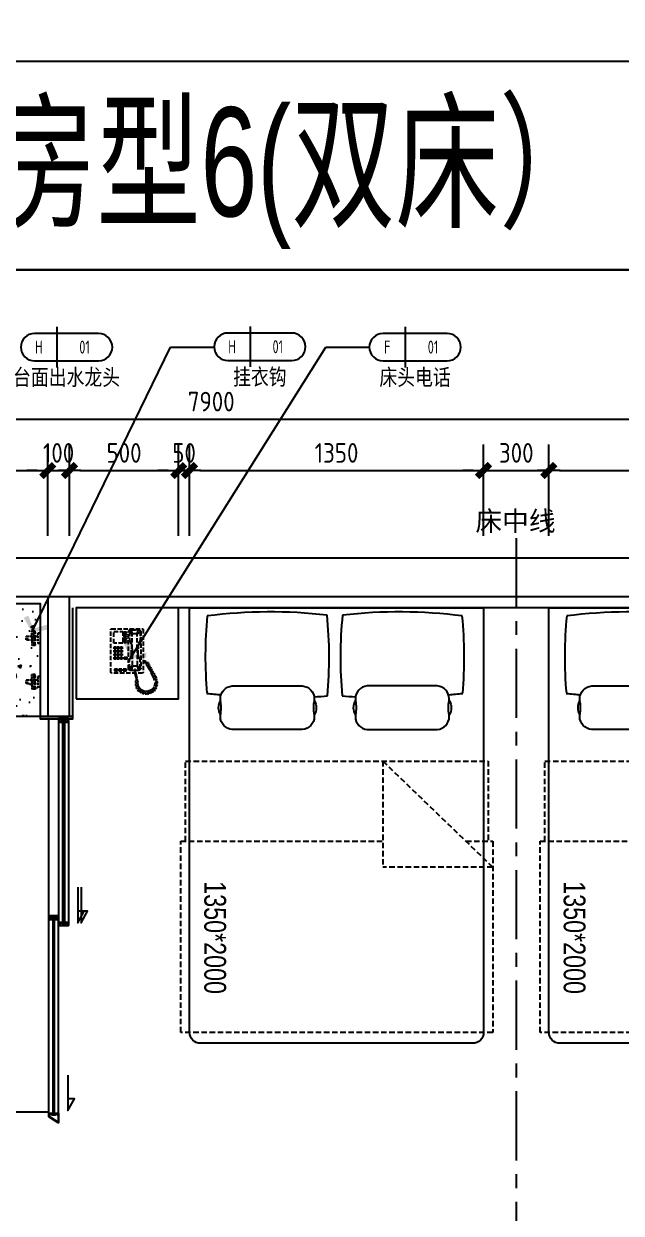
# Model space of a CAD drawing. Extents: x 220391 to 385981, y 332279 to 483868.
# Drawn here: x 237299 to 240042, y 455540 to 461002 of the extents above; entities that cross this region are included whole.
import ezdxf
from ezdxf.enums import TextEntityAlignment as Align

# ---------------------------------------------------------------- set-up
doc = ezdxf.new("R2010")
doc.units = 0
doc.header["$MEASUREMENT"] = 0
for name, pattern in [('CENTER', [50.8, 31.75, -6.35, 6.35, -6.35]), ('DOM-虚线', [0.35, 0.25, -0.1]), ('HIDDEN', [0.375, 0.25, -0.125, 0, 0])]:
    doc.linetypes.add(name, pattern=pattern)
for name, color, linetype in [('.', 252, 'Continuous'), ('0-索引文字', 50, 'Continuous'), ('A-墙体', 4, 'Continuous'), ('A-完成面线', 20, 'Continuous'), ('EL-活动家具(0.2)-DOM', 32, 'Continuous'), ('F-洁具-DOM', 1, 'Continuous'), ('F-活动家私(0.25)-DOM', 51, 'Continuous'), ('SH-文字', 50, 'Continuous')]:
    doc.layers.add(name, color=color, linetype=linetype)
doc.styles.add('DOM-romans.shx', font='dim.shx')
doc.styles.add('MtXpl_', font='')
doc.styles.add('st', font='', dxfattribs={"width": 0.7})
doc.styles.add('家具平面底图$0$st', font='')
doc.styles.get('MtXpl_').set_extended_font_data('YouYuan')
doc.styles.get('st').set_extended_font_data('SimSun')
doc.styles.get('家具平面底图$0$st').set_extended_font_data('YouYuan')
doc.dimstyles.new('DOM_DIM_1 80', dxfattribs={"dimscale": 60, "dimtxt": 1.5, "dimasz": 0.8, "dimexe": 2, "dimexo": 1.5, "dimgap": 0.6, "dimtad": 1, "dimdec": 0, "dimrnd": 5, "dimzin": 12, "dimdsep": 46, "dimtxsty": 'DOM-romans.shx', "dimblk": 'DOM_Dimension_Tick', "dimcen": 0.125, "dimclrd": 44, "dimclre": 44, "dimclrt": 50, "dimadec": 0, "dimazin": 0, "dimtfac": 1, "dimtdec": 0, "dimtix": 1, "dimtmove": 2, "dimatfit": 3, "dimldrblk": 'DOM_Leader_Arrow', "dimfxl": 0, "dimtvp": 1, "dimtolj": 1, "dimtzin": 0, "dimarcsym": 0})

# ---------------------------------------------------------------- blocks, each defined once
blk = doc.blocks.new('ehrhhh')
at = {"color": 0}
blk.add_line((292356.6, 467829.6), (315961.1, 467829.6), dxfattribs=at)
blk.add_lwpolyline([(292356.6, 474869.8), (315961.1, 474869.8), (315961.1, 466871.5), (292356.6, 466871.5)], close=True, dxfattribs=at)
blk = doc.blocks.new('A$C24FB7273')
at = {"color": 8, "linetype": 'HIDDEN', "ltscale": 100}
for p in [(-704.2, -212.5), (-1191.3, -717)]:
    blk.add_line(p, (-1191.3, -212.5), dxfattribs=at)
for points in [[(-1072.6, -594), (-1072.6, -717), (-1950, -717), (-1950, 715.5), (-1072.6, 715.5), (-1072.6, -212.5)], [(-1072.6, 693.8), (-704.2, 693.8), (-704.2, -695.4), (-1072.6, -695.4)], [(-704.2, -212.5), (-1191.3, -717)]]:
    blk.add_lwpolyline(points, dxfattribs=at)
blk.add_lwpolyline([(0, -675), (-1950, -675, -0.414214), (-2000, -625), (-2000, 625, -0.414214), (-1950, 675), (0, 675)], format="xyb", close=True)
at = {"color": 8}
for points in [[(-559, 157.2), (-559, 478.5, -0.392708), (-499.8, 533.5, -0.035252), (-491.5, 532.9, 0.092308), (-426.5, 532.9, -0.035252), (-418.1, 533.5, -0.392708), (-359, 478.5), (-359, 157.2, -0.392708), (-418.1, 102.3, -0.035252), (-426.5, 102.9, 0.092308), (-491.5, 102.9, -0.035252), (-499.8, 102.3, -0.392708), (-559, 157.2, 27.022466)], [(-426.5, 532.9, 0.307692), (-491.5, 532.9, -1.888889)], [(-426.5, 102.9, -0.307692), (-491.5, 102.9, 1.888889)], [(-559, -141.1), (-559, -462.4, 0.392708), (-499.8, -517.3, 0.035252), (-491.5, -516.7, -0.092308), (-426.5, -516.7, 0.035252), (-418.1, -517.3, 0.392708), (-359, -462.4), (-359, -141.1, 0.392708), (-418.1, -86.2, 0.035252), (-426.5, -86.7, -0.092308), (-491.5, -86.7, 0.035252), (-499.8, -86.2, 0.392708), (-559, -141.1, -27.022466)], [(-426.5, -86.7, 0.307692), (-491.5, -86.7, -1.888889)], [(-426.5, -516.7, -0.307692), (-491.5, -516.7, 1.888889)]]:
    blk.add_lwpolyline(points, format="xyb", dxfattribs=at)
for centre, radius, start, end in [((-224.7, -1310.4), 1912.9, 84.391, 95.0469), ((3293.2, 181.1), 3709.4, 173.5905, 174.5939), ((-2294.8, 303.1), 2275.6, 353.4552, 7.3296), ((3293.2, 331.1), 3709.4, 183.5253, 184.4716), ((-229, 1946.7), 1912.9, 264.724, 275.851), ((3293.2, -314.9), 3709.4, 175.5284, 176.4747), ((-229, -1930.5), 1912.9, 84.149, 95.276), ((-2294.8, -287), 2275.6, 352.6704, 6.5448), ((3293.2, -164.9), 3709.4, 185.4061, 186.4095), ((-224.7, 1326.5), 1912.9, 264.9531, 275.609)]:
    blk.add_arc(centre, radius, start, end, dxfattribs=at)
at = {"layer": 'F-活动家私(0.25)-DOM', "color": 8, "style": '家具平面底图$0$st', "width": 0.8}
blk.add_text('1350*2000', height=100, rotation=180, dxfattribs=at).set_placement((-1514.8, 557.2), align=Align.MIDDLE_CENTER)
blk = doc.blocks.new('DOM_Dimension_Tick')
at = {"color": 0, "linetype": 'ByBlock'}
for p, q in [((-1.09, 0), (0, 0)), ((0, 0), (1.09, 0))]:
    blk.add_line(p, q, dxfattribs=at)
at = {"color": 0, "linetype": 'Continuous', "const_width": 0.608}
blk.add_lwpolyline([(-0.61, -0.61), (0.61, 0.61)], dxfattribs=at)
blk = doc.blocks.new('*D735')
at = {"color": 44, "lineweight": -2, "transparency": 16777216}
for p, q in [((236109.1, 458650.8), (236109.1, 459070.8)), ((237409.1, 458650.8), (237409.1, 459070.8)), ((236157.1, 458950.8), (237361.1, 458950.8))]:
    blk.add_line(p, q, dxfattribs=at)
at = {"layer": 'Defpoints', "color": 0, "transparency": 16777216}
for p in [(237409.1, 458950.8), (236109.1, 458370.7), (237409.1, 458370.7)]:
    blk.add_point(p, dxfattribs=at)
at = {"color": 44, "lineweight": -2, "transparency": 16777216, "xscale": 48, "yscale": 48, "zscale": 48, "rotation": 180}
blk.add_blockref('DOM_Dimension_Tick', (236109.1, 458950.8), dxfattribs=at)
at = {"color": 44, "lineweight": -2, "transparency": 16777216, "xscale": 48, "yscale": 48, "zscale": 48}
blk.add_blockref('DOM_Dimension_Tick', (237409.1, 458950.8), dxfattribs=at)
at = {"color": 50, "transparency": 16777216, "insert": (236759.1, 459031.8), "char_height": 90, "attachment_point": 5, "style": 'DOM-romans.shx'}
blk.add_mtext('\\A1;1300', dxfattribs=at)
blk = doc.blocks.new('DOM_Leader_Arrow')
at = {"color": 0, "linetype": 'ByBlock'}
blk.add_line((0, 0), (-1.5, 0), dxfattribs=at)
for points in [[(-1.29, 1), (-0.89, 1.28), (-0.36, 0), (0, 0)], [(-1.29, -1), (-0.89, -1.28), (-0.36, 0), (0, 0)]]:
    blk.add_solid(points, dxfattribs=at)
blk = doc.blocks.new('*D736')
at = {"color": 44, "lineweight": -2, "transparency": 16777216}
for p, q in [((237409.1, 458650.8), (237409.1, 459070.8)), ((237509.1, 458650.8), (237509.1, 459070.8)), ((237361.1, 458950.8), (237313.1, 458950.8)), ((237409.1, 458950.8), (237509.1, 458950.8)), ((237557.1, 458950.8), (237605.1, 458950.8))]:
    blk.add_line(p, q, dxfattribs=at)
at = {"layer": 'Defpoints', "color": 0, "transparency": 16777216}
for p in [(237509.1, 458950.8), (237409.1, 458370.7), (237509.1, 458370.7)]:
    blk.add_point(p, dxfattribs=at)
at = {"color": 44, "lineweight": -2, "transparency": 16777216, "xscale": 48, "yscale": 48, "zscale": 48}
blk.add_blockref('DOM_Dimension_Tick', (237409.1, 458950.8), dxfattribs=at)
at = {"color": 44, "lineweight": -2, "transparency": 16777216, "xscale": 48, "yscale": 48, "zscale": 48, "rotation": 180}
blk.add_blockref('DOM_Dimension_Tick', (237509.1, 458950.8), dxfattribs=at)
at = {"color": 50, "transparency": 16777216, "insert": (237459.1, 459031.8), "char_height": 90, "attachment_point": 5, "style": 'DOM-romans.shx'}
blk.add_mtext('\\A1;100', dxfattribs=at)
blk = doc.blocks.new('*D737')
at = {"color": 44, "lineweight": -2, "transparency": 16777216}
for p, q in [((237509.1, 458650.8), (237509.1, 459070.8)), ((238010.3, 458650.8), (238010.3, 459070.8)), ((237557.1, 458950.8), (237962.3, 458950.8))]:
    blk.add_line(p, q, dxfattribs=at)
at = {"layer": 'Defpoints', "color": 0, "transparency": 16777216}
for p in [(238010.3, 458950.8), (237509.1, 458370.7), (238010.3, 458320.7)]:
    blk.add_point(p, dxfattribs=at)
at = {"color": 44, "lineweight": -2, "transparency": 16777216, "xscale": 48, "yscale": 48, "zscale": 48, "rotation": 180}
blk.add_blockref('DOM_Dimension_Tick', (237509.1, 458950.8), dxfattribs=at)
at = {"color": 44, "lineweight": -2, "transparency": 16777216, "xscale": 48, "yscale": 48, "zscale": 48}
blk.add_blockref('DOM_Dimension_Tick', (238010.3, 458950.8), dxfattribs=at)
at = {"color": 50, "transparency": 16777216, "insert": (237759.7, 459031.8), "char_height": 90, "attachment_point": 5, "style": 'DOM-romans.shx'}
blk.add_mtext('\\A1;500', dxfattribs=at)
blk = doc.blocks.new('*D738')
at = {"color": 44, "lineweight": -2, "transparency": 16777216}
for p, q in [((238060.3, 458650.8), (238060.3, 459070.8)), ((239410.3, 458650.8), (239410.3, 459070.8)), ((238108.3, 458950.8), (239362.3, 458950.8))]:
    blk.add_line(p, q, dxfattribs=at)
at = {"layer": 'Defpoints', "color": 0, "transparency": 16777216}
for p in [(239410.3, 458950.8), (238060.3, 458320.7), (239410.3, 458320.7)]:
    blk.add_point(p, dxfattribs=at)
at = {"color": 44, "lineweight": -2, "transparency": 16777216, "xscale": 48, "yscale": 48, "zscale": 48, "rotation": 180}
blk.add_blockref('DOM_Dimension_Tick', (238060.3, 458950.8), dxfattribs=at)
at = {"color": 44, "lineweight": -2, "transparency": 16777216, "xscale": 48, "yscale": 48, "zscale": 48}
blk.add_blockref('DOM_Dimension_Tick', (239410.3, 458950.8), dxfattribs=at)
at = {"color": 50, "transparency": 16777216, "insert": (238735.3, 459031.8), "char_height": 90, "attachment_point": 5, "style": 'DOM-romans.shx'}
blk.add_mtext('\\A1;1350', dxfattribs=at)
blk = doc.blocks.new('*D739')
at = {"color": 44, "lineweight": -2, "transparency": 16777216}
for p, q in [((239410.3, 458650.8), (239410.3, 459070.8)), ((239710.3, 458650.8), (239710.3, 459070.8)), ((239362.3, 458950.8), (239314.3, 458950.8)), ((239410.3, 458950.8), (239710.3, 458950.8)), ((239758.3, 458950.8), (239806.3, 458950.8))]:
    blk.add_line(p, q, dxfattribs=at)
at = {"layer": 'Defpoints', "color": 0, "transparency": 16777216}
for p in [(239710.3, 458950.8), (239410.3, 458320.7), (239710.3, 458320.7)]:
    blk.add_point(p, dxfattribs=at)
at = {"color": 44, "lineweight": -2, "transparency": 16777216, "xscale": 48, "yscale": 48, "zscale": 48}
blk.add_blockref('DOM_Dimension_Tick', (239410.3, 458950.8), dxfattribs=at)
at = {"color": 44, "lineweight": -2, "transparency": 16777216, "xscale": 48, "yscale": 48, "zscale": 48, "rotation": 180}
blk.add_blockref('DOM_Dimension_Tick', (239710.3, 458950.8), dxfattribs=at)
at = {"color": 50, "transparency": 16777216, "insert": (239560.3, 459031.8), "char_height": 90, "attachment_point": 5, "style": 'DOM-romans.shx'}
blk.add_mtext('\\A1;300', dxfattribs=at)
blk = doc.blocks.new('*D740')
at = {"color": 44, "lineweight": -2, "transparency": 16777216}
for p, q in [((239710.3, 458650.8), (239710.3, 459070.8)), ((241060.3, 458650.8), (241060.3, 459070.8)), ((239758.3, 458950.8), (241012.3, 458950.8))]:
    blk.add_line(p, q, dxfattribs=at)
at = {"layer": 'Defpoints', "color": 0, "transparency": 16777216}
for p in [(241060.3, 458950.8), (239710.3, 458320.7), (241060.3, 458320.7)]:
    blk.add_point(p, dxfattribs=at)
at = {"color": 44, "lineweight": -2, "transparency": 16777216, "xscale": 48, "yscale": 48, "zscale": 48, "rotation": 180}
blk.add_blockref('DOM_Dimension_Tick', (239710.3, 458950.8), dxfattribs=at)
at = {"color": 44, "lineweight": -2, "transparency": 16777216, "xscale": 48, "yscale": 48, "zscale": 48}
blk.add_blockref('DOM_Dimension_Tick', (241060.3, 458950.8), dxfattribs=at)
at = {"color": 50, "transparency": 16777216, "insert": (240385.3, 459031.8), "char_height": 90, "attachment_point": 5, "style": 'DOM-romans.shx'}
blk.add_mtext('\\A1;1350', dxfattribs=at)
blk = doc.blocks.new('fsdggag')
at = {"layer": 'F-活动家私(0.25)-DOM', "color": 8, "linetype": 'DOM-虚线', "ltscale": 80}
for p, q in [((-71.8, 204), (-74.7, 201.1)), ((-74.7, 201.1), (-74.7, 2.9)), ((71.8, 204), (-71.8, 204)), ((-56, 199.7), (-63.2, 192.5)), ((-63.2, 192.5), (-63.2, 20.1)), ((-58.9, 195.4), (-60.3, 189.7)), ((-60.3, 189.7), (-60.3, 150.9)), ((-60.3, 189.7), (-47.4, 176.7)), ((-53.2, 198.3), (-58.9, 195.4)), ((-12.9, 199.7), (-56, 199.7)), ((-18.7, 198.3), (-53.2, 198.3)), ((-46, 179.6), (-53.2, 198.3)), ((-47.4, 176.7), (-46, 179.6)), ((-47.4, 112.1), (-47.4, 176.7)), ((-46, 179.6), (-25.9, 179.6)), ((-25.9, 179.6), (-18.7, 198.3)), ((-24.4, 176.7), (-25.9, 179.6)), ((-11.5, 189.7), (-24.4, 176.7)), ((-24.4, 112.1), (-24.4, 176.7)), ((-18.7, 198.3), (-12.9, 195.4)), ((-7.2, 192.5), (-12.9, 199.7)), ((-12.9, 195.4), (-11.5, 189.7)), ((-11.5, 189.7), (-11.5, 150.9)), ((-7.2, 18.7), (-7.2, 192.5)), ((2.9, 183.9), (2.9, 188.2)), ((2.9, 188.2), (14.4, 188.2)), ((14.4, 183.9), (2.9, 183.9)), ((2.9, 179.6), (14.4, 179.6)), ((2.9, 175.3), (2.9, 179.6)), ((14.4, 175.3), (2.9, 175.3)), ((2.9, 171), (14.4, 171)), ((2.9, 166.7), (2.9, 171)), ((14.4, 166.7), (2.9, 166.7)), ((14.4, 188.2), (14.4, 183.9)), ((14.4, 179.6), (14.4, 175.3)), ((14.4, 171), (14.4, 166.7)), ((18.7, 191.1), (18.7, 137.9)), ((60.3, 191.1), (18.7, 191.1)), ((60.3, 137.9), (60.3, 191.1)), ((74.7, 201.1), (71.8, 204)), ((74.7, 2.9), (74.7, 201.1)), ((-60.3, 150.9), (-57.5, 143.7)), ((-57.5, 143.7), (-53.2, 136.5)), ((-53.2, 136.5), (-51.7, 126.4)), ((-51.7, 126.4), (-51.7, 112.1)), ((-51.7, 84.8), (-51.7, 112.1)), ((-47.4, 112.1), (-47.4, 34.5)), ((-24.4, 112.1), (-24.4, 34.5)), ((-18.7, 136.5), (-20.1, 126.4)), ((-20.1, 126.4), (-20.1, 112.1)), ((-20.1, 84.8), (-20.1, 112.1)), ((-14.4, 143.7), (-18.7, 136.5)), ((-11.5, 150.9), (-14.4, 143.7)), ((2.9, 162.4), (14.4, 162.4)), ((2.9, 158), (2.9, 162.4)), ((14.4, 158), (2.9, 158)), ((2.9, 153.7), (14.4, 153.7)), ((2.9, 149.4), (2.9, 153.7)), ((14.4, 149.4), (2.9, 149.4)), ((2.9, 145.1), (14.4, 145.1)), ((2.9, 140.8), (2.9, 145.1)), ((14.4, 140.8), (2.9, 140.8)), ((14.4, 162.4), (14.4, 158)), ((14.4, 153.7), (14.4, 149.4)), ((14.4, 145.1), (14.4, 140.8)), ((18.7, 137.9), (60.3, 137.9)), ((21.6, 120.7), (21.6, 112.1)), ((30.2, 120.7), (21.6, 120.7)), ((21.6, 112.1), (30.2, 112.1)), ((30.2, 112.1), (30.2, 120.7)), ((44.5, 120.7), (35.9, 120.7)), ((35.9, 120.7), (35.9, 112.1)), ((35.9, 112.1), (44.5, 112.1)), ((44.5, 112.1), (44.5, 120.7)), ((58.9, 120.7), (50.3, 120.7)), ((50.3, 120.7), (50.3, 112.1)), ((50.3, 112.1), (58.9, 112.1)), ((58.9, 112.1), (58.9, 120.7)), ((-86.1, 53.1), (-82.7, 55.2)), ((-82.7, 55.2), (-74.7, 56)), ((-60.3, 60.3), (-57.5, 67.5)), ((-60.3, 21.6), (-60.3, 60.3)), ((-57.5, 67.5), (-53.2, 74.7)), ((-53.2, 74.7), (-51.7, 84.8)), ((-18.7, 74.7), (-20.1, 84.8)), ((-14.4, 67.5), (-18.7, 74.7)), ((-11.5, 60.3), (-14.4, 67.5)), ((-11.5, 21.6), (-11.5, 60.3)), ((12.9, 73.3), (1.4, 73.3)), ((1.4, 73.3), (1.4, 64.7)), ((1.4, 64.7), (12.9, 64.7)), ((12.9, 64.7), (12.9, 73.3)), ((30.2, 104.9), (21.6, 104.9)), ((21.6, 104.9), (21.6, 96.3)), ((21.6, 96.3), (30.2, 96.3)), ((21.6, 89.1), (21.6, 80.5)), ((30.2, 89.1), (21.6, 89.1)), ((21.6, 80.5), (30.2, 80.5)), ((30.2, 73.3), (21.6, 73.3)), ((21.6, 73.3), (21.6, 64.7)), ((21.6, 64.7), (30.2, 64.7)), ((30.2, 96.3), (30.2, 104.9)), ((30.2, 80.5), (30.2, 89.1)), ((30.2, 64.7), (30.2, 73.3)), ((44.5, 104.9), (35.9, 104.9)), ((35.9, 104.9), (35.9, 96.3)), ((35.9, 96.3), (44.5, 96.3)), ((44.5, 89.1), (35.9, 89.1)), ((35.9, 89.1), (35.9, 80.5)), ((35.9, 80.5), (44.5, 80.5)), ((44.5, 73.3), (35.9, 73.3)), ((35.9, 73.3), (35.9, 64.7)), ((35.9, 64.7), (44.5, 64.7)), ((44.5, 96.3), (44.5, 104.9)), ((44.5, 80.5), (44.5, 89.1)), ((44.5, 64.7), (44.5, 73.3)), ((58.9, 104.9), (50.3, 104.9)), ((50.3, 104.9), (50.3, 96.3)), ((50.3, 96.3), (58.9, 96.3)), ((58.9, 89.1), (50.3, 89.1)), ((50.3, 89.1), (50.3, 80.5)), ((50.3, 80.5), (58.9, 80.5)), ((58.9, 73.3), (50.3, 73.3)), ((50.3, 73.3), (50.3, 64.7)), ((50.3, 64.7), (58.9, 64.7)), ((58.9, 96.3), (58.9, 104.9)), ((58.9, 80.5), (58.9, 89.1)), ((58.9, 64.7), (58.9, 73.3)), ((-121.6, 3.4), (-118.4, 9.5)), ((-117.3, -4.5), (-121.6, 3.4)), ((-110, 1.7), (-119.3, -15.2)), ((-118.4, 9.5), (-110.6, 6.9)), ((-115.8, 13.6), (-112.9, 20)), ((-110.6, 6.9), (-115.8, 13.6)), ((-112.9, 20), (-105, 16.5)), ((-111.2, 23.2), (-108.8, 27.8)), ((-105, 16.5), (-111.2, 23.2)), ((-108.8, 4.6), (-110.9, 4)), ((-110.9, 4), (-110, 1.7)), ((-108.8, 27.8), (-100.4, 25.2)), ((-102.7, 16.5), (-108.8, 4.6)), ((-105, 33.7), (-102.7, 38)), ((-100.4, 25.2), (-105, 33.7)), ((-102.7, 38), (-95.2, 35.7)), ((-93.4, 32.2), (-102.7, 16.5)), ((-99.8, 43.3), (-98.7, 46.5)), ((-95.2, 35.7), (-99.8, 43.3)), ((-98.7, 46.5), (-95.5, 47.3)), ((-95.5, 47.3), (-90.2, 47.6)), ((-88.2, 40.9), (-93.4, 32.2)), ((-88.8, 43.8), (-91.7, 43.8)), ((-91.7, 43.8), (-88.2, 40.9)), ((-90.2, 47.6), (-86.1, 53.1)), ((-87, 45.6), (-88.8, 43.8)), ((-83.2, 48.2), (-87, 45.6)), ((-80, 50.5), (-83.2, 48.2)), ((-74.7, 51.7), (-80, 50.5)), ((-74.7, 2.9), (-71.8, 0)), ((-71.8, 0), (71.8, 0)), ((-63.2, 20.1), (-56, 11.5)), ((-60.3, 21.6), (-47.4, 34.5)), ((-58.9, 15.8), (-60.3, 21.6)), ((-53.2, 12.9), (-58.9, 15.8)), ((-56, 11.5), (-39.2, 11.5)), ((-46, 31.6), (-53.2, 12.9)), ((-39.1, 12.9), (-53.2, 12.9)), ((-47.4, 34.5), (-46, 31.6)), ((-46, 31.6), (-25.9, 31.6)), ((-41.7, -3.6), (-39.6, 5.7)), ((-39.6, 5.7), (-38.8, 17.2)), ((-38.8, 17.2), (-34.5, 17.2)), ((-34.7, 4.9), (-38.2, -9.7)), ((-34.5, 17.2), (-34.7, 4.9)), ((-18.7, 12.9), (-34.6, 12.9)), ((-34.6, 11.5), (-14.4, 11.5)), ((-24.4, 34.5), (-25.9, 31.6)), ((-25.9, 31.6), (-18.7, 12.9)), ((-11.5, 21.6), (-24.4, 34.5)), ((-18.7, 12.9), (-12.9, 15.8)), ((-14.4, 11.5), (-7.2, 18.7)), ((-12.9, 15.8), (-11.5, 21.6)), ((2.9, 18.7), (17.2, 18.7)), ((2.9, 10.1), (2.9, 18.7)), ((17.2, 10.1), (2.9, 10.1)), ((17.2, 18.7), (17.2, 10.1)), ((23, 10.1), (23, 18.7)), ((23, 18.7), (37.4, 18.7)), ((37.4, 10.1), (23, 10.1)), ((37.4, 18.7), (37.4, 10.1)), ((43.1, 10.1), (43.1, 18.7)), ((43.1, 18.7), (57.5, 18.7)), ((57.5, 10.1), (43.1, 10.1)), ((57.5, 18.7), (57.5, 10.1)), ((71.8, 0), (74.7, 2.9)), ((-140.8, -45.8), (-139.4, -38.5)), ((-131.8, -48.4), (-140.8, -45.8)), ((-139.4, -38.5), (-131.5, -38.5)), ((-139.4, -52.8), (-131.8, -48.4)), ((-138.2, -58.6), (-139.4, -52.8)), ((-137.6, -32.7), (-135.6, -26)), ((-131.5, -38.5), (-137.6, -32.7)), ((-135.6, -26), (-126.3, -26.3)), ((-134.7, -23.1), (-132.1, -14.4)), ((-126.3, -26.3), (-134.7, -23.1)), ((-132.1, -14.4), (-123.4, -15.2)), ((-119.3, -15.2), (-128.9, -42.6)), ((-128.9, -42.6), (-124.8, -64.4)), ((-128.6, -6.8), (-125.4, -2.1)), ((-123.4, -15.2), (-128.6, -6.8)), ((-125.4, -2.1), (-117.3, -4.5)), ((-51.3, -60.6), (-49.8, -42.3)), ((-51, -35.6), (-45.7, -31.8)), ((-49.8, -42.3), (-51, -35.6)), ((-38.5, -42.9), (-46.9, -44.3)), ((-46.9, -44.3), (-38.8, -49.3)), ((-46, -24.2), (-45.2, -17.3)), ((-45.7, -31.8), (-46, -24.2)), ((-45.2, -17.3), (-41.7, -3.6)), ((-41.4, -30.9), (-42.2, -32.7)), ((-42.2, -32.7), (-39, -35.9)), ((-38.2, -9.7), (-41.7, -23.4)), ((-41.7, -23.4), (-41.4, -30.9)), ((-38.8, -49.3), (-39.3, -57.1)), ((-39, -35.9), (-38.5, -42.9)), ((-129.2, -58.3), (-138.2, -58.6)), ((-136.2, -66.1), (-129.2, -58.3)), ((-133.8, -72), (-136.2, -66.1)), ((-125.4, -69.3), (-133.8, -72)), ((-129.5, -77.2), (-125.4, -69.3)), ((-125.7, -80.7), (-129.5, -77.2)), ((-117.6, -77.2), (-125.7, -80.7)), ((-124.8, -64.4), (-112, -76.9)), ((-121, -85.1), (-117.6, -77.2)), ((-116.4, -89.1), (-121, -85.1)), ((-110.3, -81.6), (-116.4, -89.1)), ((-112, -76.9), (-95.2, -84.2)), ((-111.2, -90.3), (-110.3, -81.6)), ((-106.5, -92.6), (-111.2, -90.3)), ((-99.8, -86.8), (-106.5, -92.6)), ((-99.5, -94.7), (-99.8, -86.8)), ((-94, -96.1), (-99.5, -94.7)), ((-95.2, -84.2), (-77.7, -82.7)), ((-90.8, -86.8), (-94, -96.1)), ((-88.8, -95.2), (-90.8, -86.8)), ((-83.8, -94.7), (-88.8, -95.2)), ((-80.3, -86.8), (-83.8, -94.7)), ((-76.6, -94.7), (-80.3, -86.8)), ((-77.7, -82.7), (-62.3, -74.6)), ((-70.4, -92.9), (-76.6, -94.7)), ((-64.3, -89.1), (-71.3, -83.3)), ((-71.3, -83.3), (-70.4, -92.9)), ((-58.8, -85.6), (-64.3, -89.1)), ((-62.3, -74.6), (-51.3, -60.6)), ((-53.3, -82.7), (-60, -77.8)), ((-60, -77.8), (-58.8, -85.6)), ((-48.9, -77.5), (-53.3, -82.7)), ((-44.3, -71.1), (-53, -69.3)), ((-53, -69.3), (-48.9, -77.5)), ((-39.3, -57.1), (-48.6, -58)), ((-48.6, -58), (-40.5, -64.4)), ((-40.5, -64.4), (-44.3, -71.1))]:
    blk.add_line(p, q, dxfattribs=at)
blk = doc.blocks.new('*D743')
at = {"color": 44, "lineweight": -2, "transparency": 16777216}
for p, q in [((234209.9, 458886.4), (234209.9, 459306.4)), ((242109.9, 458886.4), (242109.9, 459306.4)), ((234257.9, 459186.4), (242061.9, 459186.4))]:
    blk.add_line(p, q, dxfattribs=at)
at = {"layer": 'Defpoints', "color": 0, "transparency": 16777216}
for p in [(242109.9, 459186.4), (242109.9, 458725.8), (234209.9, 458689.2)]:
    blk.add_point(p, dxfattribs=at)
at = {"color": 44, "lineweight": -2, "transparency": 16777216, "xscale": 48, "yscale": 48, "zscale": 48, "rotation": 180}
blk.add_blockref('DOM_Dimension_Tick', (234209.9, 459186.4), dxfattribs=at)
at = {"color": 44, "lineweight": -2, "transparency": 16777216, "xscale": 48, "yscale": 48, "zscale": 48}
blk.add_blockref('DOM_Dimension_Tick', (242109.9, 459186.4), dxfattribs=at)
at = {"color": 50, "transparency": 16777216, "insert": (238159.9, 459267.4), "char_height": 90, "attachment_point": 5, "style": 'DOM-romans.shx'}
blk.add_mtext('\\A1;7900', dxfattribs=at)
blk = doc.blocks.new('*D787')
at = {"color": 44, "lineweight": -2, "transparency": 16777216}
for p, q in [((238010.3, 458650.8), (238010.3, 459070.8)), ((238060.3, 458650.8), (238060.3, 459070.8)), ((237962.3, 458950.8), (237914.3, 458950.8)), ((238060.3, 458950.8), (238010.3, 458950.8)), ((238108.3, 458950.8), (238156.3, 458950.8))]:
    blk.add_line(p, q, dxfattribs=at)
at = {"layer": 'Defpoints', "color": 0, "transparency": 16777216}
for p in [(238010.3, 458950.8), (238010.3, 458209.3), (238060.3, 458209.3)]:
    blk.add_point(p, dxfattribs=at)
at = {"color": 44, "lineweight": -2, "transparency": 16777216, "xscale": 48, "yscale": 48, "zscale": 48}
blk.add_blockref('DOM_Dimension_Tick', (238010.3, 458950.8), dxfattribs=at)
at = {"color": 44, "lineweight": -2, "transparency": 16777216, "xscale": 48, "yscale": 48, "zscale": 48, "rotation": 180}
blk.add_blockref('DOM_Dimension_Tick', (238060.3, 458950.8), dxfattribs=at)
at = {"color": 50, "transparency": 16777216, "insert": (238035.3, 459031.8), "char_height": 90, "attachment_point": 5, "style": 'DOM-romans.shx'}
blk.add_mtext('\\A1;50', dxfattribs=at)
blk = doc.blocks.new('A$C1bf42d26')
at = {"color": 1}
for p, q in [((-925.1, 37.3), (-925.1, 44.5)), ((-925.1, 0.5), (-925.1, 37.3)), ((-924.6, 45), (-909.6, 45)), ((-909.6, 0), (-924.6, 0)), ((-918.1, 43), (-923.1, 43)), ((-923.1, 43), (-923.1, 2)), ((-923.1, 2), (-918.1, 2)), ((-918.3, 16.6), (-918.3, 28.4)), ((-918.1, 40.5), (-918.1, 43)), ((-918.1, 2), (-918.1, 4.5)), ((-916, 40.2), (-917.8, 40.2)), ((-917.8, 4.8), (-916, 4.8)), ((-911.1, 43), (-916.9, 43)), ((-916.9, 43), (-916.9, 41.4)), ((-916.9, 41.4), (-916, 41.4)), ((-916, 3.6), (-916.9, 3.6)), ((-916.9, 3.6), (-916.9, 2)), ((-916.9, 2), (-911.1, 2)), ((-916.8, 29.9), (-911.1, 29.9)), ((-911.1, 15.1), (-916.8, 15.1)), ((-916.5, 27.8), (-916.5, 17.2)), ((-909.9, 28.1), (-916.2, 28.1)), ((-916.2, 16.9), (-909.9, 16.9)), ((-912, 41.4), (-911.1, 41.4)), ((-911.1, 40.2), (-912, 40.2)), ((-912, 4.8), (-911.1, 4.8)), ((-911.1, 3.6), (-912, 3.6)), ((-911.1, 41.4), (-911.1, 43)), ((-911.1, 29.9), (-911.1, 40.2)), ((-911.1, 4.8), (-911.1, 15.1)), ((-911.1, 2), (-911.1, 3.6)), ((-909.9, 27.5), (-909.9, 28.1)), ((-909.9, 16.9), (-909.9, 17.5)), ((-909.1, 44.5), (-909.1, 27.5)), ((-909.1, 17.5), (-909.1, 0.5)), ((-19.2, 44), (-19.2, 27.5)), ((-19.2, 17.5), (-19.2, 1)), ((-18.4, 27.5), (-18.4, 28.1)), ((-18.4, 28.1), (-12.1, 28.1)), ((-18.4, 16.9), (-18.4, 17.5)), ((-12.1, 16.9), (-18.4, 16.9)), ((-3.7, 45), (-18.2, 45)), ((-18.2, 0), (24, 0)), ((-17.2, 41.4), (-17.2, 43)), ((-17.2, 43), (-11.4, 43)), ((-16.3, 41.4), (-17.2, 41.4)), ((-17.2, 29.9), (-17.2, 40.2)), ((-17.2, 40.2), (-16.3, 40.2)), ((-11.5, 29.9), (-17.2, 29.9)), ((-17.2, 4.8), (-17.2, 15.1)), ((-17.2, 15.1), (-11.5, 15.1)), ((-16.3, 4.8), (-17.2, 4.8)), ((-17.2, 2), (-17.2, 3.6)), ((-17.2, 3.6), (-16.3, 3.6)), ((-11.4, 2), (-17.2, 2)), ((-11.4, 41.4), (-12.3, 41.4)), ((-12.3, 40.2), (-10.5, 40.2)), ((-10.5, 4.8), (-12.3, 4.8)), ((-12.3, 3.6), (-11.4, 3.6)), ((-11.8, 27.8), (-11.8, 17.2)), ((-11.4, 43), (-11.4, 41.4)), ((-11.4, 3.6), (-11.4, 2)), ((-10.2, 40.5), (-10.2, 43)), ((-10.2, 43), (-4.3, 43)), ((-10.2, 2), (-10.2, 4.5)), ((-10.2, 2), (22.2, 2)), ((-10, 16.6), (-10, 28.4)), ((22.2, 2), (-4.3, 43)), ((24.8, 1.5), (-2.9, 44.5))]:
    blk.add_line(p, q, dxfattribs=at)
at = {"color": 8}
for p, q in [((-9.4, 45), (-917.1, 45)), ((-11.2, 0), (-917.1, 0))]:
    blk.add_line(p, q, dxfattribs=at)
at = {"color": 3}
for p, q in [((-913.1, 26.5), (-914.1, 25.5)), ((-914.1, 25.5), (-914.1, 19.5)), ((-914.1, 19.5), (-913.1, 18.5)), ((-913.1, 26.5), (-15.2, 26.5)), ((-15.2, 18.5), (-913.1, 18.5)), ((-15.2, 26.5), (-14.2, 25.5)), ((-14.2, 19.5), (-15.2, 18.5)), ((-14.2, 25.5), (-14.2, 19.5))]:
    blk.add_line(p, q, dxfattribs=at)
at = {"color": 8}
for points in [[(-912.7, 18.1), (-913, 19.4, -0.464371), (-912.9, 19.5), (-912.6, 19.5, -0.365774), (-912.5, 19.4), (-912.2, 18.1), (-910.8, 18.2), (-911, 19.4, -0.464371), (-910.9, 19.5), (-910.6, 19.5, -0.365774), (-910.5, 19.4), (-910.3, 18.2), (-909, 18.3, -0.414214), (-908.8, 18.1), (-908.7, 17.6, -0.414214), (-908.9, 17.4), (-916.3, 17.1, -0.429682), (-916.5, 17.2), (-916.5, 27.8, -0.429682), (-916.3, 27.9), (-908.9, 27.6, -0.414214), (-908.7, 27.4), (-908.8, 26.9, -0.414214), (-909, 26.7), (-910.3, 26.8), (-910.5, 25.6, -0.365774), (-910.6, 25.5), (-910.9, 25.5, -0.464371), (-911, 25.6), (-910.8, 26.8), (-912.2, 26.9), (-912.5, 25.6, -0.365774), (-912.6, 25.5), (-912.9, 25.5, -0.464371), (-913, 25.6), (-912.7, 26.9), (-915.3, 27, 0.429721), (-915.5, 26.8), (-915.5, 18.2, 0.429721), (-915.3, 18)], [(-15.6, 18.1), (-15.4, 19.4, 0.464371), (-15.5, 19.5), (-15.8, 19.5, 0.365774), (-15.9, 19.4), (-16.2, 18.1), (-17.5, 18.2), (-17.3, 19.4, 0.464371), (-17.4, 19.5), (-17.7, 19.5, 0.365774), (-17.8, 19.4), (-18, 18.2), (-19.3, 18.3, 0.414214), (-19.6, 18.1), (-19.6, 17.6, 0.414214), (-19.4, 17.4), (-12, 17.1, 0.429682), (-11.8, 17.2), (-11.8, 27.8, 0.429682), (-12, 27.9), (-19.4, 27.6, 0.414214), (-19.6, 27.4), (-19.6, 26.9, 0.414214), (-19.3, 26.7), (-18, 26.8), (-17.8, 25.6, 0.365774), (-17.7, 25.5), (-17.4, 25.5, 0.464371), (-17.3, 25.6), (-17.5, 26.8), (-16.2, 26.9), (-15.9, 25.6, 0.365774), (-15.8, 25.5), (-15.5, 25.5, 0.464371), (-15.4, 25.6), (-15.6, 26.9), (-13, 27, -0.429721), (-12.8, 26.8), (-12.8, 18.2, -0.429721), (-13, 18)]]:
    blk.add_lwpolyline(points, format="xyb", close=True, dxfattribs=at)
at = {"color": 1}
for centre, radius, start, end in [((-924.6, 44.5), 0.5, 90, 180), ((-924.6, 0.5), 0.5, 180, 270), ((-916.8, 28.4), 1.5, 90, 180), ((-916.8, 16.6), 1.5, 180, 270), ((-917.8, 40.5), 0.3, 180, 270), ((-917.8, 4.5), 0.3, 90, 180), ((-916.2, 27.8), 0.3, 90, 180), ((-916.2, 17.2), 0.3, 180, 270), ((-916, 40.8), 0.6, 270, 90), ((-916, 4.2), 0.6, 270, 90), ((-912, 40.8), 0.6, 90, 270), ((-912, 4.2), 0.6, 90, 270), ((-909.5, 27.5), 0.4, 180, 270), ((-909.5, 17.5), 0.4, 90, 180), ((-909.6, 44.5), 0.5, 0, 90), ((-909.6, 0.5), 0.5, 270, 0), ((-909.5, 27.5), 0.4, 270, 360), ((-909.5, 17.5), 0.4, 0, 90), ((-18.2, 44), 1, 90, 180), ((-18.8, 27.5), 0.4, 180, 270), ((-18.8, 17.5), 0.4, 90, 180), ((-18.2, 1), 1, 180, 270), ((-18.8, 27.5), 0.4, 270, 360), ((-18.8, 17.5), 0.4, 0, 90), ((-16.3, 40.8), 0.6, 270, 90), ((-16.3, 4.2), 0.6, 270, 90), ((-12.3, 40.8), 0.6, 90, 270), ((-12.3, 4.2), 0.6, 90, 270), ((-12.1, 27.8), 0.3, 0, 90), ((-12.1, 17.2), 0.3, 270, 360), ((-11.5, 28.4), 1.5, 0, 90), ((-11.5, 16.6), 1.5, 270, 0), ((-10.5, 40.5), 0.3, 270, 0), ((-10.5, 4.5), 0.3, 0, 90), ((-3.7, 44), 1, 32.7995, 90), ((24, 1), 1, 270, 32.7995)]:
    blk.add_arc(centre, radius, start, end, dxfattribs=at)
blk = doc.blocks.new('ehrehrhssge')
at = {"color": 1}
for p, q in [((-59377.8, -2013.1), (-59377.8, -2028.1)), ((-59370.1, -2012.6), (-59377.3, -2012.6)), ((-59375.8, -2019.6), (-59375.8, -2014.6)), ((-59375.8, -2014.6), (-59334.8, -2014.6)), ((-59373.3, -2019.6), (-59375.8, -2019.6)), ((-59375.8, -2026.6), (-59375.8, -2020.8)), ((-59375.8, -2020.8), (-59374.2, -2020.8)), ((-59374.2, -2020.8), (-59374.2, -2021.7)), ((-59373, -2021.7), (-59373, -2019.9)), ((-59333.3, -2012.6), (-59370.1, -2012.6)), ((-59362.7, -2020.9), (-59362.7, -2026.6)), ((-59349.4, -2019.4), (-59361.2, -2019.4)), ((-59347.9, -2026.6), (-59347.9, -2020.9)), ((-59337.7, -2019.9), (-59337.7, -2021.7)), ((-59334.8, -2019.6), (-59337.4, -2019.6)), ((-59336.5, -2021.7), (-59336.5, -2020.8)), ((-59336.5, -2020.8), (-59334.8, -2020.8)), ((-59334.8, -2014.6), (-59334.8, -2019.6)), ((-59334.8, -2020.8), (-59334.8, -2026.6)), ((-59332.8, -2028.1), (-59332.8, -2013.1)), ((-59377.3, -2028.6), (-59360.3, -2028.6)), ((-59374.2, -2026.6), (-59375.8, -2026.6)), ((-59374.2, -2025.7), (-59374.2, -2026.6)), ((-59373, -2026.6), (-59373, -2025.7)), ((-59362.7, -2026.6), (-59373, -2026.6)), ((-59360.9, -2027.8), (-59360.9, -2021.5)), ((-59360.3, -2027.8), (-59360.9, -2027.8)), ((-59360.6, -2021.2), (-59350, -2021.2)), ((-59349.7, -2027.8), (-59350.3, -2027.8)), ((-59350.3, -2028.6), (-59333.3, -2028.6)), ((-59349.7, -2021.5), (-59349.7, -2027.8)), ((-59337.7, -2026.6), (-59347.9, -2026.6)), ((-59337.7, -2025.7), (-59337.7, -2026.6)), ((-59336.5, -2026.6), (-59336.5, -2025.7)), ((-59334.8, -2026.6), (-59336.5, -2026.6)), ((-59377.8, -2962.1), (-59377.8, -2947.1)), ((-59377.3, -2946.6), (-59360.3, -2946.6)), ((-59374.2, -2948.6), (-59375.8, -2948.6)), ((-59375.8, -2948.6), (-59375.8, -2954.4)), ((-59374.2, -2949.5), (-59374.2, -2948.6)), ((-59362.7, -2948.6), (-59373, -2948.6)), ((-59373, -2948.6), (-59373, -2949.5)), ((-59362.7, -2954.3), (-59362.7, -2948.6)), ((-59360.3, -2947.4), (-59360.9, -2947.4)), ((-59360.9, -2947.4), (-59360.9, -2953.7)), ((-59350.3, -2946.6), (-59333.3, -2946.6)), ((-59349.7, -2947.4), (-59350.3, -2947.4)), ((-59349.7, -2953.7), (-59349.7, -2947.4)), ((-59337.7, -2948.6), (-59347.9, -2948.6)), ((-59347.9, -2948.6), (-59347.9, -2954.3)), ((-59337.7, -2949.5), (-59337.7, -2948.6)), ((-59334.8, -2948.6), (-59336.5, -2948.6)), ((-59336.5, -2948.6), (-59336.5, -2949.5)), ((-59334.8, -2954.4), (-59334.8, -2948.6)), ((-59332.8, -2947.1), (-59332.8, -2962.1)), ((-59370.1, -2962.6), (-59377.3, -2962.6)), ((-59375.8, -2954.4), (-59374.2, -2954.4)), ((-59373.3, -2955.6), (-59375.8, -2955.6)), ((-59375.8, -2955.6), (-59375.8, -2960.6)), ((-59375.8, -2960.6), (-59334.8, -2960.6)), ((-59374.2, -2954.4), (-59374.2, -2953.5)), ((-59373, -2953.5), (-59373, -2955.3)), ((-59333.3, -2962.6), (-59370.1, -2962.6)), ((-59349.4, -2955.8), (-59361.2, -2955.8)), ((-59360.6, -2954), (-59350, -2954)), ((-59337.7, -2955.3), (-59337.7, -2953.5)), ((-59334.8, -2955.6), (-59337.4, -2955.6)), ((-59336.5, -2953.5), (-59336.5, -2954.4)), ((-59336.5, -2954.4), (-59334.8, -2954.4)), ((-59334.8, -2960.6), (-59334.8, -2955.6))]:
    blk.add_line(p, q, dxfattribs=at)
at = {"color": 8}
for p, q in [((-59377.8, -2018.8), (-59377.8, -2954.6)), ((-59332.8, -2020.6), (-59332.8, -2954.6))]:
    blk.add_line(p, q, dxfattribs=at)
at = {"color": 3}
for p, q in [((-59359.3, -2024.6), (-59358.3, -2023.6)), ((-59359.3, -2950.6), (-59359.3, -2024.6)), ((-59358.3, -2023.6), (-59352.3, -2023.6)), ((-59352.3, -2023.6), (-59351.3, -2024.6)), ((-59351.3, -2024.6), (-59351.3, -2950.6)), ((-59359.3, -2950.6), (-59358.3, -2951.6)), ((-59358.3, -2951.6), (-59352.3, -2951.6)), ((-59352.3, -2951.6), (-59351.3, -2950.6))]:
    blk.add_line(p, q, dxfattribs=at)
at = {"color": 8}
for points in [[(-59350.9, -2025.1), (-59352.2, -2024.8, 0.464371), (-59352.3, -2024.9), (-59352.3, -2025.2, 0.365774), (-59352.3, -2025.3), (-59351, -2025.6), (-59351, -2027), (-59352.2, -2026.7, 0.464371), (-59352.3, -2026.8), (-59352.3, -2027.1, 0.365774), (-59352.3, -2027.2), (-59351.1, -2027.5), (-59351.1, -2028.8, 0.414214), (-59350.9, -2029), (-59350.5, -2029, 0.414214), (-59350.3, -2028.8), (-59349.9, -2021.4, 0.429682), (-59350.1, -2021.2), (-59360.6, -2021.2, 0.429682), (-59360.8, -2021.4), (-59360.4, -2028.8, 0.414214), (-59360.2, -2029), (-59359.7, -2029, 0.414214), (-59359.5, -2028.8), (-59359.6, -2027.5), (-59358.4, -2027.2, 0.365774), (-59358.3, -2027.1), (-59358.3, -2026.8, 0.464371), (-59358.5, -2026.7), (-59359.6, -2027), (-59359.7, -2025.6), (-59358.4, -2025.3, 0.365774), (-59358.3, -2025.2), (-59358.3, -2024.9, 0.464371), (-59358.5, -2024.8), (-59359.7, -2025.1), (-59359.9, -2022.4, -0.429721), (-59359.7, -2022.2), (-59351, -2022.2, -0.429721), (-59350.8, -2022.4)], [(-59350.9, -2950.1), (-59352.2, -2950.4, -0.464371), (-59352.3, -2950.3), (-59352.3, -2950, -0.365774), (-59352.3, -2949.9), (-59351, -2949.6), (-59351, -2948.2), (-59352.2, -2948.5, -0.464371), (-59352.3, -2948.4), (-59352.3, -2948.1, -0.365774), (-59352.3, -2948), (-59351.1, -2947.7), (-59351.1, -2946.4, -0.414214), (-59350.9, -2946.2), (-59350.5, -2946.2, -0.414214), (-59350.3, -2946.4), (-59349.9, -2953.8, -0.429682), (-59350.1, -2954), (-59360.6, -2954, -0.429682), (-59360.8, -2953.8), (-59360.4, -2946.4, -0.414214), (-59360.2, -2946.2), (-59359.7, -2946.2, -0.414214), (-59359.5, -2946.4), (-59359.6, -2947.7), (-59358.4, -2948, -0.365774), (-59358.3, -2948.1), (-59358.3, -2948.4, -0.464371), (-59358.5, -2948.5), (-59359.6, -2948.2), (-59359.7, -2949.6), (-59358.4, -2949.9, -0.365774), (-59358.3, -2950), (-59358.3, -2950.3, -0.464371), (-59358.5, -2950.4), (-59359.7, -2950.1), (-59359.9, -2952.8, 0.429721), (-59359.7, -2953), (-59351, -2953, 0.429721), (-59350.8, -2952.8)]]:
    blk.add_lwpolyline(points, format="xyb", close=True, dxfattribs=at)
at = {"color": 1}
for centre, radius, start, end in [((-59377.3, -2013.1), 0.5, 90, 180), ((-59373.3, -2019.9), 0.3, 360, 90), ((-59361.2, -2020.9), 1.5, 90, 180), ((-59349.4, -2020.9), 1.5, 0, 90), ((-59337.4, -2019.9), 0.3, 90, 180), ((-59333.3, -2013.1), 0.5, 360, 90), ((-59377.3, -2028.1), 0.5, 180, 270), ((-59373.6, -2021.7), 0.6, 180, 0), ((-59373.6, -2025.7), 0.6, 0, 180), ((-59360.6, -2021.5), 0.3, 90, 180), ((-59360.3, -2028.2), 0.4, 360, 90), ((-59360.3, -2028.2), 0.4, 270, 0), ((-59350.3, -2028.2), 0.4, 90, 180), ((-59350.3, -2028.2), 0.4, 180, 270), ((-59350, -2021.5), 0.3, 0, 90), ((-59337.1, -2021.7), 0.6, 180, 0), ((-59337.1, -2025.7), 0.6, 0, 180), ((-59333.3, -2028.1), 0.5, 270, 0), ((-59377.3, -2947.1), 0.5, 90, 180), ((-59373.6, -2949.5), 0.6, 180, 0), ((-59360.3, -2947), 0.4, 360, 90), ((-59360.3, -2947), 0.4, 270, 0), ((-59350.3, -2947), 0.4, 90, 180), ((-59350.3, -2947), 0.4, 180, 270), ((-59337.1, -2949.5), 0.6, 180, 0), ((-59333.3, -2947.1), 0.5, 360, 90), ((-59377.3, -2962.1), 0.5, 180, 270), ((-59373.6, -2953.5), 0.6, 0, 180), ((-59373.3, -2955.3), 0.3, 270, 0), ((-59361.2, -2954.3), 1.5, 180, 270), ((-59360.6, -2953.7), 0.3, 180, 270), ((-59350, -2953.7), 0.3, 270, 360), ((-59349.4, -2954.3), 1.5, 270, 360), ((-59337.1, -2953.5), 0.6, 0, 180), ((-59337.4, -2955.3), 0.3, 180, 270), ((-59333.3, -2962.1), 0.5, 270, 0)]:
    blk.add_arc(centre, radius, start, end, dxfattribs=at)
blk = doc.blocks.new('A$C4AE310F5')
at = {"layer": 'EL-活动家具(0.2)-DOM', "linetype": 'DOM-虚线', "ltscale": 40}
for p, q in [((0, 0), (10, 0)), ((0, -48), (0, 0)), ((10, -48), (10, 0)), ((0, -48), (10, -48)), ((58, -16), (10, -16)), ((10, -32), (58, -32)), ((35, -32), (35, -16)), ((58, -16), (58, -32)), ((58, -16), (63.2, -16)), ((58, -32), (63.2, -32)), ((63.2, -16), (63.2, -32))]:
    blk.add_line(p, q, dxfattribs=at)
at = {"layer": 'EL-活动家具(0.2)-DOM', "color": 8, "linetype": 'DOM-虚线', "ltscale": 40}
for p, q in [((22, 9.2), (38, 9.2)), ((22, 4), (22, 9.2)), ((22, 4), (38, 4)), ((22, 4), (22, -24)), ((30, -35), (30, 12.2)), ((38, 4), (38, 9.2)), ((38, -24), (38, 4)), ((22, -52), (22, -24)), ((22, -52), (38, -52)), ((22, -52), (22, -57.2)), ((30, -62.8), (30, -13)), ((38, -24), (38, -52)), ((38, -52), (38, -57.2)), ((22, -57.2), (38, -57.2))]:
    blk.add_line(p, q, dxfattribs=at)
for start, end in [(360, 180), (180, 0)]:
    blk.add_arc((30, -24), 8, start, end, dxfattribs=at)
blk = doc.blocks.new('DOM-立面家具标注符号-002')
blk.add_line((0, 3.1), (0, -3.1))
at = {"color": 150}
blk.add_lwpolyline([(-3.4, 2.1, 1), (-3.4, -2.1), (6.4, -2.1, 1), (6.4, 2.1)], format="xyb", close=True, dxfattribs=at)
at = {"style": 'st', "width": 0.8, "flags": 4}
blk.add_attdef('ITEM6', text='', height=2.5, dxfattribs=at).set_placement((-6, 0), align=Align.MIDDLE_RIGHT)
at = {"style": 'DOM-romans.shx', "width": 0.8}
for tag, flags, p in [('NUM1', 12, (-2.75, 0)), ('NUM2', 4, (4.25, 0)), ('NUM4', 4, (1.5, -4.6)), ('NUM5', 4, (1.5, -7.6))]:
    blk.add_attdef(tag, text='', height=2, dxfattribs=dict(at, flags=flags)).set_placement(p, align=Align.MIDDLE)
at = {"style": 'st', "width": 0.8, "flags": 4}
blk.add_attdef('NUM3', text='', height=2.5, dxfattribs=at).set_placement((9, 0), align=Align.MIDDLE_LEFT)
blk.add_attdef('NUM7', text='', height=2.5, dxfattribs=at).set_placement((1.5, -10.85), align=Align.MIDDLE_CENTER)

msp = doc.modelspace()

# ---------------------------------------------------------------- hatches: boundary and pattern name
at = {"layer": '.'}
h = msp.add_hatch(dxfattribs=at)
h.set_pattern_fill('AR-CONC', color=8, scale=25)
h.set_pattern_definition([(50, (250814.71, 446639.65), (179.315, -15.688), [18.75, -206.25]), (355, (250814.71, 446639.65), (-34.6878, 188.048), [15, -165]), (100.4514, (250829.66, 446638.34), (144.6272, 172.36), [15.935, -175.2855]), (46.1842, (250814.71, 446689.65), (266.8103, -41.3798), [28.125, -309.375]), (96.6356, (250836.95, 446686.2), (233.6655, 243.5297), [23.9026, -262.9284]), (351.1842, (250814.71, 446689.65), (233.6655, 243.5297), [22.5, -247.5]), (21, (250839.71, 446677.15), (149.2268, -100.6547), [18.75, -206.25]), (326, (250839.71, 446677.15), (60.8288, 181.2875), [15, -165]), (71.4514, (250852.15, 446668.76), (210.0556, 80.6328), [15.935, -175.2855]), (37.5, (250814.714, 446639.65), (3.03996, 83.22346), [0, -163, 0, -167.5, 0, -165.625]), (7.5, (250814.71, 446639.65), (65.7674, 98.60293), [0, -95.5, 0, -159.25, 0, -63.125]), (327.5, (250758.964, 446639.65), (133.4556, -5.63872), [0, -62.5, 0, -195, 0, -258.75]), (317.5, (250733.96, 446639.65), (145.79654, 25.02625), [0, -81.25, 0, -129.5, 0, -183.75])])
h.paths.add_polyline_path([(237013.9, 458203.3), (237013.9, 457876.8), (236499.3, 457876.8), (236499.3, 458203.3)], flags=16)
h.paths.add_polyline_path([(236139.1, 458340.7), (237372.9, 458340.7), (237375.3, 457820.7), (236141.5, 457820.7)])

# ---------------------------------------------------------------- linework, layer by layer
at = {"color": 8, "linetype": 'CENTER', "ltscale": 10}
msp.add_line((239560.3, 458640.4), (239560.3, 454807.5), dxfattribs=at)
at = {"color": 1}
for p, q in [((237374.1, 458340.7), (237374.1, 457820.7)), ((237374.1, 457820.7), (237524.1, 457820.7))]:
    msp.add_line(p, q, dxfattribs=at)
at = {"color": 3}
msp.add_line((237524.1, 457820.7), (237524.1, 458319.7), dxfattribs=at)
at = {"color": 8}
for p, q in [((237414.1, 456005.7), (237414.1, 457810.7)), ((236348.3, 456005.7), (237414.1, 456005.7))]:
    msp.add_line(p, q, dxfattribs=at)
at = {"color": 2}
for points in [[(237374.1, 457820.7), (236139.1, 457820.7), (236139.1, 458340.7), (237374.1, 458340.7)], [(237540.1, 457902.6), (238010.3, 457902.6), (238010.3, 458320.7), (237540.1, 458320.7)]]:
    msp.add_lwpolyline(points, close=True, dxfattribs=at)
at = {"color": 1}
msp.add_lwpolyline([(237374.1, 457820.7), (237374.1, 457810.7), (237524.1, 457810.7), (237524.1, 457820.7)], close=True, dxfattribs=at)
for points in [[(237547.3, 457037.3), (237547.3, 456873.7), (237576.9, 456928), (237547.3, 456928)], [(237562.3, 457037.3), (237562.3, 456873.7), (237591.9, 456928), (237562.3, 456928)], [(237502, 456174.9), (237502, 456011.3), (237531.6, 456065.5), (237502, 456065.5)]]:
    msp.add_lwpolyline(points, dxfattribs=at)
at = {"layer": 'A-墙体'}
for p, q in [((234074.9, 458550.7), (242289.9, 458550.7)), ((242109.9, 458370.7), (234224.9, 458370.7))]:
    msp.add_line(p, q, dxfattribs=at)
msp.add_lwpolyline([(237409.1, 458370.7), (237409.1, 457820.7), (237509.1, 457820.7), (237509.1, 458370.7)], close=True, dxfattribs=at)
at = {"layer": 'A-完成面线', "color": 3}
msp.add_line((242094.9, 458320.7), (237540.1, 458320.7), dxfattribs=at)

# ---------------------------------------------------------------- block references
at = {"color": 4}
for p in [(-71965.3, -6998.3), (-71965.3, -14996.6), (-71965.3, -14996.6)]:
    msp.add_blockref('ehrhhh', p, dxfattribs=at)
at = {"color": 1}
msp.add_blockref('ehrehrhssge', (296837.2, 459823.3), dxfattribs=at)
at = {"color": 1, "xscale": -1, "rotation": 90}
msp.add_blockref('A$C1bf42d26', (237459.1, 455980.5), dxfattribs=at)
at = {"layer": '0-索引文字'}
ref = msp.add_blockref('DOM-立面家具标注符号-002', (237450.9, 459517.6), dxfattribs=dict(at, xscale=30, yscale=30, zscale=30))
ref.add_attrib('NUM1', 'H', dxfattribs={"layer": '0', "height": 60, "style": 'DOM-romans.shx', "width": 0.8}).set_placement((237368.4, 459517.6), align=Align.MIDDLE)
ref.add_attrib('NUM2', '01', dxfattribs={"layer": '0', "height": 60, "style": 'DOM-romans.shx', "width": 0.8}).set_placement((237578.4, 459517.6), align=Align.MIDDLE)
ref.add_attrib('NUM7', '台面出水龙头', dxfattribs={"layer": '0', "height": 75, "style": 'st', "width": 0.8}).set_placement((237495.9, 459379.6), align=Align.MIDDLE_CENTER)
ref = msp.add_blockref('DOM-立面家具标注符号-002', (238338.1, 459519.4), dxfattribs=dict(at, xscale=30, yscale=30, zscale=30))
ref.add_attrib('NUM1', 'H', dxfattribs={"layer": '0', "height": 60, "style": 'DOM-romans.shx', "width": 0.8}).set_placement((238255.6, 459519.4), align=Align.MIDDLE)
ref.add_attrib('NUM2', '01', dxfattribs={"layer": '0', "height": 60, "style": 'DOM-romans.shx', "width": 0.8}).set_placement((238465.6, 459519.4), align=Align.MIDDLE)
ref.add_attrib('NUM7', '挂衣钩', dxfattribs={"layer": '0', "height": 75, "style": 'st', "width": 0.8}).set_placement((238383.1, 459381.4), align=Align.MIDDLE_CENTER)
ref = msp.add_blockref('DOM-立面家具标注符号-002', (239050.7, 459517.6), dxfattribs=dict(at, xscale=30, yscale=30, zscale=30))
ref.add_attrib('NUM1', 'F', dxfattribs={"layer": '0', "height": 60, "style": 'DOM-romans.shx', "width": 0.8}).set_placement((238968.2, 459517.6), align=Align.MIDDLE)
ref.add_attrib('NUM2', '01', dxfattribs={"layer": '0', "height": 60, "style": 'DOM-romans.shx', "width": 0.8}).set_placement((239178.2, 459517.6), align=Align.MIDDLE)
ref.add_attrib('NUM7', '床头电话', dxfattribs={"layer": '0', "height": 75, "style": 'st', "width": 0.8}).set_placement((239095.7, 459379.6), align=Align.MIDDLE_CENTER)
at = {"layer": 'F-洁具-DOM', "rotation": 180}
for p in [(237374.1, 458156.7), (237374.1, 457956.7)]:
    msp.add_blockref('A$C4AE310F5', p, dxfattribs=at)
at = {"layer": 'F-活动家私(0.25)-DOM', "extrusion": (0, 0, -1), "xscale": -1, "zscale": -1, "rotation": 270}
for p in [(-238735.3, 458320.7), (-240385.3, 458320.7)]:
    msp.add_blockref('A$C24FB7273', p, dxfattribs=at)
at = {"layer": 'F-活动家私(0.25)-DOM', "xscale": -1}
msp.add_blockref('fsdggag', (237773.2, 458020.6), dxfattribs=at)

# ---------------------------------------------------------------- texts
at = {"color": 50, "insert": (239556.7, 458714.2), "char_height": 90, "attachment_point": 5, "style": 'DOM-romans.shx'}
msp.add_mtext('\\A1;{\\fSimSun|b0|i0|c134|p2;床中线}', dxfattribs=at)
at = {"layer": 'SH-文字', "color": 50, "style": 'MtXpl_', "width": 0.7}
msp.add_text('标准房型6(双床）', height=500, dxfattribs=at).set_placement((236201.4, 460118.5))

# ---------------------------------------------------------------- dimensions: what is measured, and where the dimension line sits
at = {"color": 4}
for base, p1, p2, picture, middle in [((242109.9, 459186.4), (234209.9, 458689.2), (242109.9, 458725.8), '*D743', (238159.9, 459267.4)), ((237409.1, 458950.8), (236109.1, 458370.7), (237409.1, 458370.7), '*D735', (236759.1, 459031.8)), ((237509.1, 458950.8), (237409.1, 458370.7), (237509.1, 458370.7), '*D736', (237459.1, 459031.8)), ((238010.3, 458950.8), (237509.1, 458370.7), (238010.3, 458320.7), '*D737', (237759.7, 459031.8)), ((238010.3, 458950.8), (238060.3, 458209.3), (238010.3, 458209.3), '*D787', (238035.3, 459031.8)), ((239410.3, 458950.8), (238060.3, 458320.7), (239410.3, 458320.7), '*D738', (238735.3, 459031.8)), ((239710.3, 458950.8), (239410.3, 458320.7), (239710.3, 458320.7), '*D739', (239560.3, 459031.8)), ((241060.3, 458950.8), (239710.3, 458320.7), (241060.3, 458320.7), '*D740', (240385.3, 459031.8))]:
    dim = msp.add_linear_dim(base=base, p1=p1, p2=p2, dimstyle='DOM_DIM_1 80', dxfattribs=at)
    dim.commit()
    dim.dimension.update_dxf_attribs({"geometry": picture, "text_midpoint": middle})

# ---------------------------------------------------------------- leaders
for points in [[(237336.1, 458208.7), (237973.2, 459517.6), (238173.2, 459517.6)], [(237787.6, 458088.1), (238685.7, 459517.6), (238885.7, 459517.6)]]:
    msp.add_leader(points, dimstyle='DOM_DIM_1 80', override={"dimgap": 0.6, "dimtad": 0}, dxfattribs=at)

doc.saveas('drawing.dxf')
